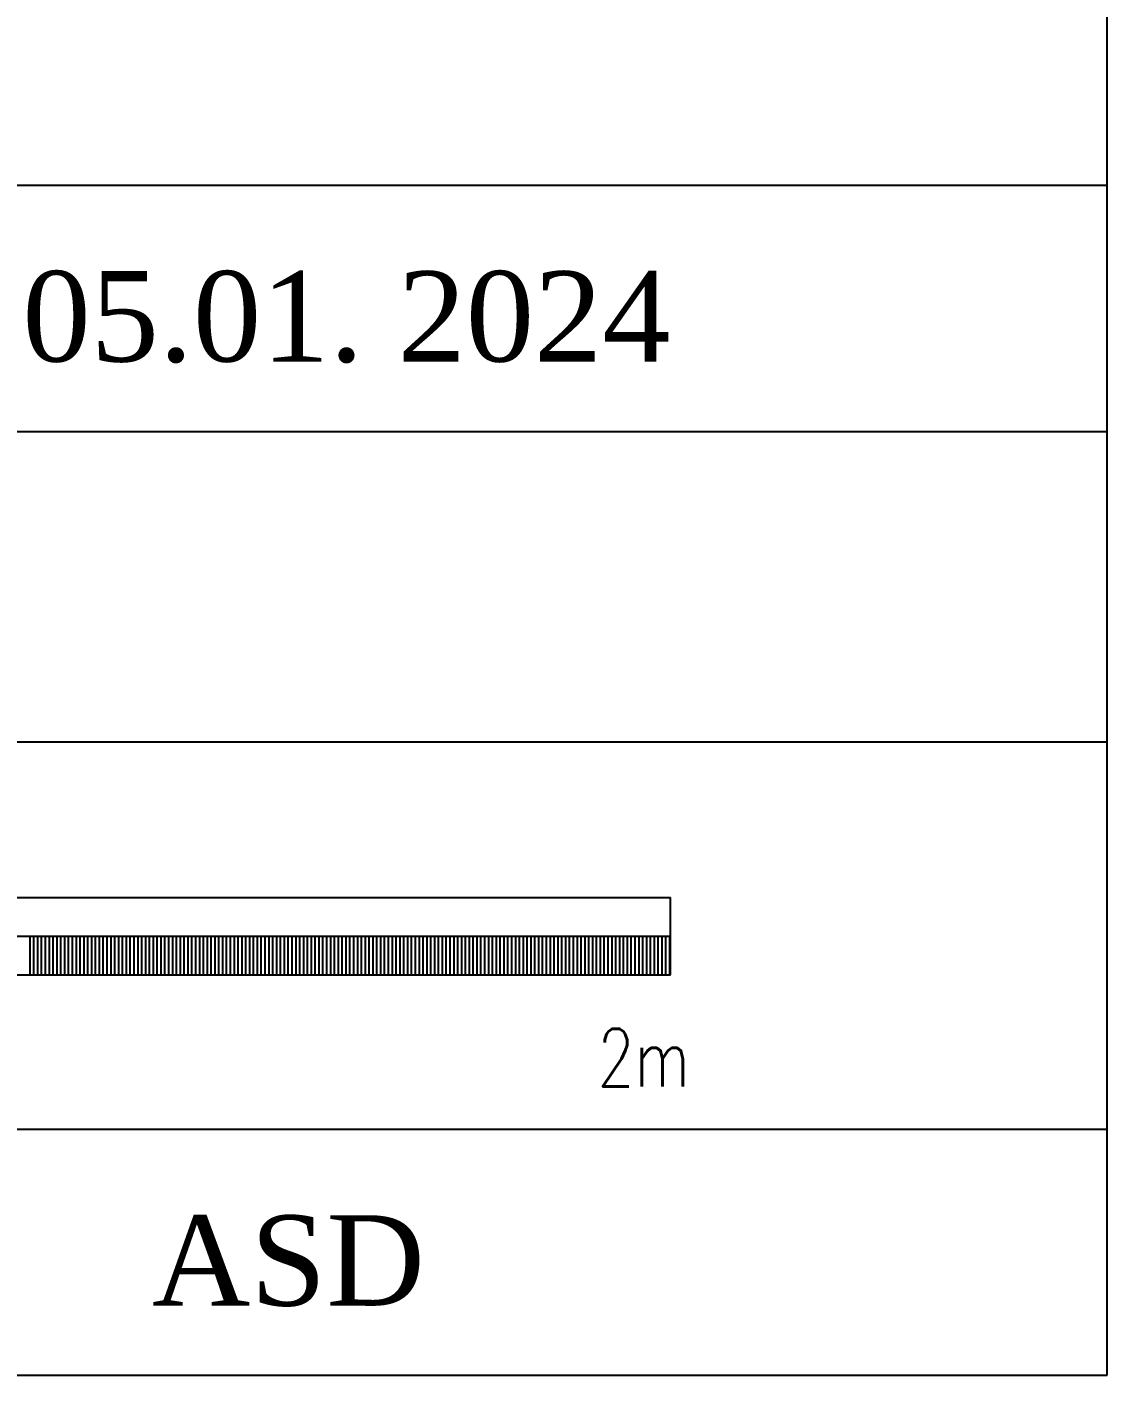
# Model space of a CAD drawing. Extents: x 1878645 to 3043969, y -1160829 to -603973.
# Drawn here: x 2024315 to 2033095, y -986805 to -975850 of the extents above; entities that cross this region are included whole.
import ezdxf

# ---------------------------------------------------------------- set-up
doc = ezdxf.new("R2010")
doc.units = 0
doc.header["$LTSCALE"] = 100
doc.layers.add('BOR', color=100, linetype='Continuous')
doc.layers.add('TITLE', color=7, linetype='Continuous')
doc.styles.add('rs', font='romans.shx')
doc.styles.add('TR', font='times.ttf', dxfattribs={"height": 2.4})

msp = doc.modelspace()

# ---------------------------------------------------------------- linework, layer by layer
at = {"layer": 'BOR'}
for p, q in [((2033095.20164, -986804.68967), (2033095.20164, -874440.01047)), ((2033095.20164, -986804.68967), (2033095.20164, -874440.01047)), ((2000576.0323, -986804.68967), (2033095.20164, -986804.68967)), ((2000576.0323, -986804.68967), (2033095.20164, -986804.68967))]:
    msp.add_line(p, q, dxfattribs=at)
at = {"layer": 'BOR', "lineweight": 25}
msp.add_line((2000576.0323, -977135.56604), (2033095.20164, -977135.56604), dxfattribs=at)
msp.add_line((2000576.0323, -977135.56604), (2033095.20164, -977135.56604), dxfattribs=at)
at = {"layer": 'TITLE', "lineweight": 25, "ltscale": 0.03}
for p, q in [((2000576.0323, -977135.56604), (2033095.20164, -977135.56604)), ((2000576.0323, -977135.56604), (2033095.20164, -977135.56604)), ((2000576.0323, -979136.60356), (2033095.20164, -979136.60356)), ((2000576.0323, -979136.60356), (2033095.20164, -979136.60356)), ((2003863.3299, -981659.43776), (2033095.20164, -981659.43776)), ((2003863.3299, -981659.43776), (2033095.20164, -981659.43776)), ((2000576.0323, -984807.91966), (2033095.20164, -984807.91966)), ((2000576.0323, -984807.91966), (2033095.20164, -984807.91966))]:
    msp.add_line(p, q, dxfattribs=at)
at = {"layer": 'TITLE', "color": 7}
for p, q in [((2010751.22338, -982925.22825, -27019.38835), (2029547.31962, -982925.21109, -27019.38835)), ((2010751.22338, -982925.22825, -27019.38835), (2029547.31962, -982925.21109, -27019.38835)), ((2029547.32019, -983551.74763, -27019.38835), (2029547.31962, -982925.21109, -27019.38835)), ((2029547.32019, -983551.74763, -27019.38835), (2029547.31962, -982925.21109, -27019.38835)), ((2010751.22366, -983238.49652, -27019.38835), (2029547.3199, -983238.47936, -27019.38835)), ((2010751.22366, -983238.49652, -27019.38835), (2029547.3199, -983238.47936, -27019.38835)), ((2024341.00552, -983551.75238, 1801.29256), (2024341.00523, -983238.48411, 1801.29256)), ((2024341.00552, -983551.75238, 1801.29256), (2024341.00523, -983238.48411, 1801.29256)), ((2024372.33235, -983551.75236, 1801.29256), (2024372.33206, -983238.48409, 1801.29256)), ((2024372.33235, -983551.75236, 1801.29256), (2024372.33206, -983238.48409, 1801.29256)), ((2024403.65917, -983551.75233, 1801.29256), (2024403.65889, -983238.48406, 1801.29256)), ((2024403.65917, -983551.75233, 1801.29256), (2024403.65889, -983238.48406, 1801.29256)), ((2024434.986, -983551.7523, 1801.29256), (2024434.98571, -983238.48403, 1801.29256)), ((2024434.986, -983551.7523, 1801.29256), (2024434.98571, -983238.48403, 1801.29256)), ((2024466.31283, -983551.75227, 1801.29256), (2024466.31254, -983238.484, 1801.29256)), ((2024466.31283, -983551.75227, 1801.29256), (2024466.31254, -983238.484, 1801.29256)), ((2024497.63965, -983551.75224, 1801.29256), (2024497.63937, -983238.48397, 1801.29256)), ((2024497.63965, -983551.75224, 1801.29256), (2024497.63937, -983238.48397, 1801.29256)), ((2024528.96648, -983551.75221, 1801.29256), (2024528.96619, -983238.48394, 1801.29256)), ((2024528.96648, -983551.75221, 1801.29256), (2024528.96619, -983238.48394, 1801.29256)), ((2024560.29331, -983551.75218, 1801.29256), (2024560.29302, -983238.48391, 1801.29256)), ((2024560.29331, -983551.75218, 1801.29256), (2024560.29302, -983238.48391, 1801.29256)), ((2024591.62013, -983551.75216, 1801.29256), (2024591.61985, -983238.48389, 1801.29256)), ((2024591.62013, -983551.75216, 1801.29256), (2024591.61985, -983238.48389, 1801.29256)), ((2024622.94696, -983551.75213, 1801.29256), (2024622.94668, -983238.48386, 1801.29256)), ((2024622.94696, -983551.75213, 1801.29256), (2024622.94668, -983238.48386, 1801.29256)), ((2024654.27379, -983551.7521, 1801.29256), (2024654.2735, -983238.48383, 1801.29256)), ((2024654.27379, -983551.7521, 1801.29256), (2024654.2735, -983238.48383, 1801.29256)), ((2024685.60062, -983551.75207, 1801.29256), (2024685.60033, -983238.4838, 1801.29256)), ((2024685.60062, -983551.75207, 1801.29256), (2024685.60033, -983238.4838, 1801.29256)), ((2024716.92744, -983551.75204, 1801.29256), (2024716.92716, -983238.48377, 1801.29256)), ((2024716.92744, -983551.75204, 1801.29256), (2024716.92716, -983238.48377, 1801.29256)), ((2024748.25427, -983551.75201, 1801.29256), (2024748.25398, -983238.48374, 1801.29256)), ((2024748.25427, -983551.75201, 1801.29256), (2024748.25398, -983238.48374, 1801.29256)), ((2024779.5811, -983551.75198, 1801.29256), (2024779.58081, -983238.48371, 1801.29256)), ((2024779.5811, -983551.75198, 1801.29256), (2024779.58081, -983238.48371, 1801.29256)), ((2024810.90792, -983551.75196, 1801.29256), (2024810.90764, -983238.48369, 1801.29256)), ((2024810.90792, -983551.75196, 1801.29256), (2024810.90764, -983238.48369, 1801.29256)), ((2024842.23475, -983551.75193, 1801.29256), (2024842.23447, -983238.48366, 1801.29256)), ((2024842.23475, -983551.75193, 1801.29256), (2024842.23447, -983238.48366, 1801.29256)), ((2024873.56158, -983551.7519, 1801.29256), (2024873.56129, -983238.48363, 1801.29256)), ((2024873.56158, -983551.7519, 1801.29256), (2024873.56129, -983238.48363, 1801.29256)), ((2024904.88841, -983551.75187, 1801.29256), (2024904.88812, -983238.4836, 1801.29256)), ((2024904.88841, -983551.75187, 1801.29256), (2024904.88812, -983238.4836, 1801.29256)), ((2024936.21523, -983551.75184, 1801.29256), (2024936.21495, -983238.48357, 1801.29256)), ((2024936.21523, -983551.75184, 1801.29256), (2024936.21495, -983238.48357, 1801.29256)), ((2024967.54206, -983551.75181, 1801.29256), (2024967.54177, -983238.48354, 1801.29256)), ((2024967.54206, -983551.75181, 1801.29256), (2024967.54177, -983238.48354, 1801.29256)), ((2024998.86889, -983551.75178, 1801.29256), (2024998.8686, -983238.48351, 1801.29256)), ((2024998.86889, -983551.75178, 1801.29256), (2024998.8686, -983238.48351, 1801.29256)), ((2025030.19571, -983551.75176, 1801.29256), (2025030.19543, -983238.48348, 1801.29256)), ((2025030.19571, -983551.75176, 1801.29256), (2025030.19543, -983238.48348, 1801.29256)), ((2025061.52254, -983551.75173, 1801.29256), (2025061.52225, -983238.48346, 1801.29256)), ((2025061.52254, -983551.75173, 1801.29256), (2025061.52225, -983238.48346, 1801.29256)), ((2025092.84937, -983551.7517, 1801.29256), (2025092.84908, -983238.48343, 1801.29256)), ((2025092.84937, -983551.7517, 1801.29256), (2025092.84908, -983238.48343, 1801.29256)), ((2025124.1762, -983551.75167, 1801.29256), (2025124.17591, -983238.4834, 1801.29256)), ((2025124.1762, -983551.75167, 1801.29256), (2025124.17591, -983238.4834, 1801.29256)), ((2025155.50302, -983551.75164, 1801.29256), (2025155.50274, -983238.48337, 1801.29256)), ((2025155.50302, -983551.75164, 1801.29256), (2025155.50274, -983238.48337, 1801.29256)), ((2025186.82985, -983551.75161, 1801.29256), (2025186.82956, -983238.48334, 1801.29256)), ((2025186.82985, -983551.75161, 1801.29256), (2025186.82956, -983238.48334, 1801.29256)), ((2025218.15668, -983551.75158, 1801.29256), (2025218.15639, -983238.48331, 1801.29256)), ((2025218.15668, -983551.75158, 1801.29256), (2025218.15639, -983238.48331, 1801.29256)), ((2025249.4835, -983551.75156, 1801.29256), (2025249.48322, -983238.48328, 1801.29256)), ((2025249.4835, -983551.75156, 1801.29256), (2025249.48322, -983238.48328, 1801.29256)), ((2025280.81033, -983551.75153, 1801.29256), (2025280.81004, -983238.48326, 1801.29256)), ((2025280.81033, -983551.75153, 1801.29256), (2025280.81004, -983238.48326, 1801.29256)), ((2025312.13716, -983551.7515, 1801.29256), (2025312.13687, -983238.48323, 1801.29256)), ((2025312.13716, -983551.7515, 1801.29256), (2025312.13687, -983238.48323, 1801.29256)), ((2025343.46398, -983551.75147, 1801.29256), (2025343.4637, -983238.4832, 1801.29256)), ((2025343.46398, -983551.75147, 1801.29256), (2025343.4637, -983238.4832, 1801.29256)), ((2025374.79081, -983551.75144, 1801.29256), (2025374.79053, -983238.48317, 1801.29256)), ((2025374.79081, -983551.75144, 1801.29256), (2025374.79053, -983238.48317, 1801.29256)), ((2025406.11764, -983551.75141, 1801.29256), (2025406.11735, -983238.48314, 1801.29256)), ((2025406.11764, -983551.75141, 1801.29256), (2025406.11735, -983238.48314, 1801.29256)), ((2025437.44447, -983551.75138, 1801.29256), (2025437.44418, -983238.48311, 1801.29256)), ((2025437.44447, -983551.75138, 1801.29256), (2025437.44418, -983238.48311, 1801.29256)), ((2025468.77129, -983551.75136, 1801.29256), (2025468.77101, -983238.48308, 1801.29256)), ((2025468.77129, -983551.75136, 1801.29256), (2025468.77101, -983238.48308, 1801.29256)), ((2025500.09812, -983551.75133, 1801.29256), (2025500.09783, -983238.48306, 1801.29256)), ((2025500.09812, -983551.75133, 1801.29256), (2025500.09783, -983238.48306, 1801.29256)), ((2025531.42495, -983551.7513, 1801.29256), (2025531.42466, -983238.48303, 1801.29256)), ((2025531.42495, -983551.7513, 1801.29256), (2025531.42466, -983238.48303, 1801.29256)), ((2025562.75177, -983551.75127, 1801.29256), (2025562.75149, -983238.483, 1801.29256)), ((2025562.75177, -983551.75127, 1801.29256), (2025562.75149, -983238.483, 1801.29256)), ((2025594.0786, -983551.75124, 1801.29256), (2025594.07832, -983238.48297, 1801.29256)), ((2025594.0786, -983551.75124, 1801.29256), (2025594.07832, -983238.48297, 1801.29256)), ((2025625.40543, -983551.75121, 1801.29256), (2025625.40514, -983238.48294, 1801.29256)), ((2025625.40543, -983551.75121, 1801.29256), (2025625.40514, -983238.48294, 1801.29256)), ((2025656.73226, -983551.75118, 1801.29256), (2025656.73197, -983238.48291, 1801.29256)), ((2025656.73226, -983551.75118, 1801.29256), (2025656.73197, -983238.48291, 1801.29256)), ((2025688.05908, -983551.75115, 1801.29256), (2025688.0588, -983238.48288, 1801.29256)), ((2025688.05908, -983551.75115, 1801.29256), (2025688.0588, -983238.48288, 1801.29256)), ((2025719.38591, -983551.75113, 1801.29256), (2025719.38562, -983238.48286, 1801.29256)), ((2025719.38591, -983551.75113, 1801.29256), (2025719.38562, -983238.48286, 1801.29256)), ((2025750.71274, -983551.7511, 1801.29256), (2025750.71245, -983238.48283, 1801.29256)), ((2025750.71274, -983551.7511, 1801.29256), (2025750.71245, -983238.48283, 1801.29256)), ((2025782.03956, -983551.75107, 1801.29256), (2025782.03928, -983238.4828, 1801.29256)), ((2025782.03956, -983551.75107, 1801.29256), (2025782.03928, -983238.4828, 1801.29256)), ((2025813.36639, -983551.75104, 1801.29256), (2025813.3661, -983238.48277, 1801.29256)), ((2025813.36639, -983551.75104, 1801.29256), (2025813.3661, -983238.48277, 1801.29256)), ((2025844.69322, -983551.75101, 1801.29256), (2025844.69293, -983238.48274, 1801.29256)), ((2025844.69322, -983551.75101, 1801.29256), (2025844.69293, -983238.48274, 1801.29256)), ((2025876.02004, -983551.75098, 1801.29256), (2025876.01976, -983238.48271, 1801.29256)), ((2025876.02004, -983551.75098, 1801.29256), (2025876.01976, -983238.48271, 1801.29256)), ((2025907.34687, -983551.75095, 1801.29256), (2025907.34659, -983238.48268, 1801.29256)), ((2025907.34687, -983551.75095, 1801.29256), (2025907.34659, -983238.48268, 1801.29256)), ((2025938.6737, -983551.75093, 1801.29256), (2025938.67341, -983238.48266, 1801.29256)), ((2025938.6737, -983551.75093, 1801.29256), (2025938.67341, -983238.48266, 1801.29256)), ((2025970.00053, -983551.7509, 1801.29256), (2025970.00024, -983238.48263, 1801.29256)), ((2025970.00053, -983551.7509, 1801.29256), (2025970.00024, -983238.48263, 1801.29256)), ((2026001.32735, -983551.75087, 1801.29256), (2026001.32707, -983238.4826, 1801.29256)), ((2026001.32735, -983551.75087, 1801.29256), (2026001.32707, -983238.4826, 1801.29256)), ((2026032.65418, -983551.75084, 1801.29256), (2026032.65389, -983238.48257, 1801.29256)), ((2026032.65418, -983551.75084, 1801.29256), (2026032.65389, -983238.48257, 1801.29256)), ((2026063.98101, -983551.75081, 1801.29256), (2026063.98072, -983238.48254, 1801.29256)), ((2026063.98101, -983551.75081, 1801.29256), (2026063.98072, -983238.48254, 1801.29256)), ((2026095.30783, -983551.75078, 1801.29256), (2026095.30755, -983238.48251, 1801.29256)), ((2026095.30783, -983551.75078, 1801.29256), (2026095.30755, -983238.48251, 1801.29256)), ((2026126.63466, -983551.75075, 1801.29256), (2026126.63438, -983238.48248, 1801.29256)), ((2026126.63466, -983551.75075, 1801.29256), (2026126.63438, -983238.48248, 1801.29256)), ((2026157.96149, -983551.75073, 1801.29256), (2026157.9612, -983238.48245, 1801.29256)), ((2026157.96149, -983551.75073, 1801.29256), (2026157.9612, -983238.48245, 1801.29256)), ((2026189.28832, -983551.7507, 1801.29256), (2026189.28803, -983238.48243, 1801.29256)), ((2026189.28832, -983551.7507, 1801.29256), (2026189.28803, -983238.48243, 1801.29256)), ((2026220.61514, -983551.75067, 1801.29256), (2026220.61486, -983238.4824, 1801.29256)), ((2026220.61514, -983551.75067, 1801.29256), (2026220.61486, -983238.4824, 1801.29256)), ((2026251.94197, -983551.75064, 1801.29256), (2026251.94168, -983238.48237, 1801.29256)), ((2026251.94197, -983551.75064, 1801.29256), (2026251.94168, -983238.48237, 1801.29256)), ((2026283.2688, -983551.75061, 1801.29256), (2026283.26851, -983238.48234, 1801.29256)), ((2026283.2688, -983551.75061, 1801.29256), (2026283.26851, -983238.48234, 1801.29256)), ((2026314.59562, -983551.75058, 1801.29256), (2026314.59534, -983238.48231, 1801.29256)), ((2026314.59562, -983551.75058, 1801.29256), (2026314.59534, -983238.48231, 1801.29256)), ((2026345.92245, -983551.75055, 1801.29256), (2026345.92216, -983238.48228, 1801.29256)), ((2026345.92245, -983551.75055, 1801.29256), (2026345.92216, -983238.48228, 1801.29256)), ((2026377.24928, -983551.75053, 1801.29256), (2026377.24899, -983238.48225, 1801.29256)), ((2026377.24928, -983551.75053, 1801.29256), (2026377.24899, -983238.48225, 1801.29256)), ((2026408.57611, -983551.7505, 1801.29256), (2026408.57582, -983238.48223, 1801.29256)), ((2026408.57611, -983551.7505, 1801.29256), (2026408.57582, -983238.48223, 1801.29256)), ((2026439.90293, -983551.75047, 1801.29256), (2026439.90265, -983238.4822, 1801.29256)), ((2026439.90293, -983551.75047, 1801.29256), (2026439.90265, -983238.4822, 1801.29256)), ((2026471.22976, -983551.75044, 1801.29256), (2026471.22947, -983238.48217, 1801.29256)), ((2026471.22976, -983551.75044, 1801.29256), (2026471.22947, -983238.48217, 1801.29256)), ((2026502.55659, -983551.75041, 1801.29256), (2026502.5563, -983238.48214, 1801.29256)), ((2026502.55659, -983551.75041, 1801.29256), (2026502.5563, -983238.48214, 1801.29256)), ((2026533.88341, -983551.75038, 1801.29256), (2026533.88313, -983238.48211, 1801.29256)), ((2026533.88341, -983551.75038, 1801.29256), (2026533.88313, -983238.48211, 1801.29256)), ((2026565.21024, -983551.75035, 1801.29256), (2026565.20995, -983238.48208, 1801.29256)), ((2026565.21024, -983551.75035, 1801.29256), (2026565.20995, -983238.48208, 1801.29256)), ((2026596.53707, -983551.75033, 1801.29256), (2026596.53678, -983238.48205, 1801.29256)), ((2026596.53707, -983551.75033, 1801.29256), (2026596.53678, -983238.48205, 1801.29256)), ((2026627.86389, -983551.7503, 1801.29256), (2026627.86361, -983238.48203, 1801.29256)), ((2026627.86389, -983551.7503, 1801.29256), (2026627.86361, -983238.48203, 1801.29256)), ((2026659.19072, -983551.75027, 1801.29256), (2026659.19044, -983238.482, 1801.29256)), ((2026659.19072, -983551.75027, 1801.29256), (2026659.19044, -983238.482, 1801.29256)), ((2026690.51755, -983551.75024, 1801.29256), (2026690.51726, -983238.48197, 1801.29256)), ((2026690.51755, -983551.75024, 1801.29256), (2026690.51726, -983238.48197, 1801.29256)), ((2026721.84438, -983551.75021, 1801.29256), (2026721.84409, -983238.48194, 1801.29256)), ((2026721.84438, -983551.75021, 1801.29256), (2026721.84409, -983238.48194, 1801.29256)), ((2026753.1712, -983551.75018, 1801.29256), (2026753.17092, -983238.48191, 1801.29256)), ((2026753.1712, -983551.75018, 1801.29256), (2026753.17092, -983238.48191, 1801.29256)), ((2026784.49803, -983551.75015, 1801.29256), (2026784.49774, -983238.48188, 1801.29256)), ((2026784.49803, -983551.75015, 1801.29256), (2026784.49774, -983238.48188, 1801.29256)), ((2026815.82486, -983551.75013, 1801.29256), (2026815.82457, -983238.48185, 1801.29256)), ((2026815.82486, -983551.75013, 1801.29256), (2026815.82457, -983238.48185, 1801.29256)), ((2026847.15168, -983551.7501, 1801.29256), (2026847.1514, -983238.48183, 1801.29256)), ((2026847.15168, -983551.7501, 1801.29256), (2026847.1514, -983238.48183, 1801.29256)), ((2026878.47851, -983551.75007, 1801.29256), (2026878.47823, -983238.4818, 1801.29256)), ((2026878.47851, -983551.75007, 1801.29256), (2026878.47823, -983238.4818, 1801.29256)), ((2026909.80534, -983551.75004, 1801.29256), (2026909.80505, -983238.48177, 1801.29256)), ((2026909.80534, -983551.75004, 1801.29256), (2026909.80505, -983238.48177, 1801.29256)), ((2026941.13217, -983551.75001, 1801.29256), (2026941.13188, -983238.48174, 1801.29256)), ((2026941.13217, -983551.75001, 1801.29256), (2026941.13188, -983238.48174, 1801.29256)), ((2026972.45899, -983551.74998, 1801.29256), (2026972.45871, -983238.48171, 1801.29256)), ((2026972.45899, -983551.74998, 1801.29256), (2026972.45871, -983238.48171, 1801.29256)), ((2027003.78582, -983551.74995, 1801.29256), (2027003.78553, -983238.48168, 1801.29256)), ((2027003.78582, -983551.74995, 1801.29256), (2027003.78553, -983238.48168, 1801.29256)), ((2027035.11265, -983551.74992, 1801.29256), (2027035.11236, -983238.48165, 1801.29256)), ((2027035.11265, -983551.74992, 1801.29256), (2027035.11236, -983238.48165, 1801.29256)), ((2027066.43947, -983551.7499, 1801.29256), (2027066.43919, -983238.48163, 1801.29256)), ((2027066.43947, -983551.7499, 1801.29256), (2027066.43919, -983238.48163, 1801.29256)), ((2027097.7663, -983551.74987, 1801.29256), (2027097.76601, -983238.4816, 1801.29256)), ((2027097.7663, -983551.74987, 1801.29256), (2027097.76601, -983238.4816, 1801.29256)), ((2027129.09313, -983551.74984, 1801.29256), (2027129.09284, -983238.48157, 1801.29256)), ((2027129.09313, -983551.74984, 1801.29256), (2027129.09284, -983238.48157, 1801.29256)), ((2027160.41995, -983551.74981, 1801.29256), (2027160.41967, -983238.48154, 1801.29256)), ((2027160.41995, -983551.74981, 1801.29256), (2027160.41967, -983238.48154, 1801.29256)), ((2027191.74678, -983551.74978, 1801.29256), (2027191.7465, -983238.48151, 1801.29256)), ((2027191.74678, -983551.74978, 1801.29256), (2027191.7465, -983238.48151, 1801.29256)), ((2027223.07361, -983551.74975, 1801.29256), (2027223.07332, -983238.48148, 1801.29256)), ((2027223.07361, -983551.74975, 1801.29256), (2027223.07332, -983238.48148, 1801.29256)), ((2027254.40044, -983551.74972, 1801.29256), (2027254.40015, -983238.48145, 1801.29256)), ((2027254.40044, -983551.74972, 1801.29256), (2027254.40015, -983238.48145, 1801.29256)), ((2027285.72726, -983551.7497, 1801.29256), (2027285.72698, -983238.48143, 1801.29256)), ((2027285.72726, -983551.7497, 1801.29256), (2027285.72698, -983238.48143, 1801.29256)), ((2027317.05409, -983551.74967, 1801.29256), (2027317.0538, -983238.4814, 1801.29256)), ((2027317.05409, -983551.74967, 1801.29256), (2027317.0538, -983238.4814, 1801.29256)), ((2027348.38092, -983551.74964, 1801.29256), (2027348.38063, -983238.48137, 1801.29256)), ((2027348.38092, -983551.74964, 1801.29256), (2027348.38063, -983238.48137, 1801.29256)), ((2027379.70774, -983551.74961, 1801.29256), (2027379.70746, -983238.48134, 1801.29256)), ((2027379.70774, -983551.74961, 1801.29256), (2027379.70746, -983238.48134, 1801.29256)), ((2027411.03457, -983551.74958, 1801.29256), (2027411.03429, -983238.48131, 1801.29256)), ((2027411.03457, -983551.74958, 1801.29256), (2027411.03429, -983238.48131, 1801.29256)), ((2027442.3614, -983551.74955, 1801.29256), (2027442.36111, -983238.48128, 1801.29256)), ((2027442.3614, -983551.74955, 1801.29256), (2027442.36111, -983238.48128, 1801.29256)), ((2027473.68823, -983551.74952, 1801.29256), (2027473.68794, -983238.48125, 1801.29256)), ((2027473.68823, -983551.74952, 1801.29256), (2027473.68794, -983238.48125, 1801.29256)), ((2027505.01505, -983551.7495, 1801.29256), (2027505.01477, -983238.48123, 1801.29256)), ((2027505.01505, -983551.7495, 1801.29256), (2027505.01477, -983238.48123, 1801.29256)), ((2027536.34188, -983551.74947, 1801.29256), (2027536.34159, -983238.4812, 1801.29256)), ((2027536.34188, -983551.74947, 1801.29256), (2027536.34159, -983238.4812, 1801.29256)), ((2027567.66871, -983551.74944, 1801.29256), (2027567.66842, -983238.48117, 1801.29256)), ((2027567.66871, -983551.74944, 1801.29256), (2027567.66842, -983238.48117, 1801.29256)), ((2027598.99553, -983551.74941, 1801.29256), (2027598.99525, -983238.48114, 1801.29256)), ((2027598.99553, -983551.74941, 1801.29256), (2027598.99525, -983238.48114, 1801.29256)), ((2027630.32236, -983551.74938, 1801.29256), (2027630.32207, -983238.48111, 1801.29256)), ((2027630.32236, -983551.74938, 1801.29256), (2027630.32207, -983238.48111, 1801.29256)), ((2027661.64919, -983551.74935, 1801.29256), (2027661.6489, -983238.48108, 1801.29256)), ((2027661.64919, -983551.74935, 1801.29256), (2027661.6489, -983238.48108, 1801.29256)), ((2027692.97602, -983551.74932, 1801.29256), (2027692.97573, -983238.48105, 1801.29256)), ((2027692.97602, -983551.74932, 1801.29256), (2027692.97573, -983238.48105, 1801.29256)), ((2027724.30284, -983551.7493, 1801.29256), (2027724.30256, -983238.48102, 1801.29256)), ((2027724.30284, -983551.7493, 1801.29256), (2027724.30256, -983238.48102, 1801.29256)), ((2027755.62967, -983551.74927, 1801.29256), (2027755.62938, -983238.481, 1801.29256)), ((2027755.62967, -983551.74927, 1801.29256), (2027755.62938, -983238.481, 1801.29256)), ((2027786.9565, -983551.74924, 1801.29256), (2027786.95621, -983238.48097, 1801.29256)), ((2027786.9565, -983551.74924, 1801.29256), (2027786.95621, -983238.48097, 1801.29256)), ((2027818.28332, -983551.74921, 1801.29256), (2027818.28304, -983238.48094, 1801.29256)), ((2027818.28332, -983551.74921, 1801.29256), (2027818.28304, -983238.48094, 1801.29256)), ((2027849.61015, -983551.74918, 1801.29256), (2027849.60986, -983238.48091, 1801.29256)), ((2027849.61015, -983551.74918, 1801.29256), (2027849.60986, -983238.48091, 1801.29256)), ((2027880.93698, -983551.74915, 1801.29256), (2027880.93669, -983238.48088, 1801.29256)), ((2027880.93698, -983551.74915, 1801.29256), (2027880.93669, -983238.48088, 1801.29256)), ((2027912.2638, -983551.74912, 1801.29256), (2027912.26352, -983238.48085, 1801.29256)), ((2027912.2638, -983551.74912, 1801.29256), (2027912.26352, -983238.48085, 1801.29256)), ((2027943.59063, -983551.7491, 1801.29256), (2027943.59035, -983238.48082, 1801.29256)), ((2027943.59063, -983551.7491, 1801.29256), (2027943.59035, -983238.48082, 1801.29256)), ((2027974.91746, -983551.74907, 1801.29256), (2027974.91717, -983238.4808, 1801.29256)), ((2027974.91746, -983551.74907, 1801.29256), (2027974.91717, -983238.4808, 1801.29256)), ((2028006.24429, -983551.74904, 1801.29256), (2028006.244, -983238.48077, 1801.29256)), ((2028006.24429, -983551.74904, 1801.29256), (2028006.244, -983238.48077, 1801.29256)), ((2028037.57111, -983551.74901, 1801.29256), (2028037.57083, -983238.48074, 1801.29256)), ((2028037.57111, -983551.74901, 1801.29256), (2028037.57083, -983238.48074, 1801.29256)), ((2028068.89794, -983551.74898, 1801.29256), (2028068.89765, -983238.48071, 1801.29256)), ((2028068.89794, -983551.74898, 1801.29256), (2028068.89765, -983238.48071, 1801.29256)), ((2028100.22477, -983551.74895, 1801.29256), (2028100.22448, -983238.48068, 1801.29256)), ((2028100.22477, -983551.74895, 1801.29256), (2028100.22448, -983238.48068, 1801.29256)), ((2028131.55159, -983551.74892, 1801.29256), (2028131.55131, -983238.48065, 1801.29256)), ((2028131.55159, -983551.74892, 1801.29256), (2028131.55131, -983238.48065, 1801.29256)), ((2028162.87842, -983551.7489, 1801.29256), (2028162.87814, -983238.48062, 1801.29256)), ((2028162.87842, -983551.7489, 1801.29256), (2028162.87814, -983238.48062, 1801.29256)), ((2028194.20525, -983551.74887, 1801.29256), (2028194.20496, -983238.4806, 1801.29256)), ((2028194.20525, -983551.74887, 1801.29256), (2028194.20496, -983238.4806, 1801.29256)), ((2028225.53208, -983551.74884, 1801.29256), (2028225.53179, -983238.48057, 1801.29256)), ((2028225.53208, -983551.74884, 1801.29256), (2028225.53179, -983238.48057, 1801.29256)), ((2028256.8589, -983551.74881, 1801.29256), (2028256.85862, -983238.48054, 1801.29256)), ((2028256.8589, -983551.74881, 1801.29256), (2028256.85862, -983238.48054, 1801.29256)), ((2028288.18573, -983551.74878, 1801.29256), (2028288.18544, -983238.48051, 1801.29256)), ((2028288.18573, -983551.74878, 1801.29256), (2028288.18544, -983238.48051, 1801.29256)), ((2028319.51256, -983551.74875, 1801.29256), (2028319.51227, -983238.48048, 1801.29256)), ((2028319.51256, -983551.74875, 1801.29256), (2028319.51227, -983238.48048, 1801.29256)), ((2028350.83938, -983551.74872, 1801.29256), (2028350.8391, -983238.48045, 1801.29256)), ((2028350.83938, -983551.74872, 1801.29256), (2028350.8391, -983238.48045, 1801.29256)), ((2028382.16621, -983551.74869, 1801.29256), (2028382.16592, -983238.48042, 1801.29256)), ((2028382.16621, -983551.74869, 1801.29256), (2028382.16592, -983238.48042, 1801.29256)), ((2028413.49304, -983551.74867, 1801.29256), (2028413.49275, -983238.4804, 1801.29256)), ((2028413.49304, -983551.74867, 1801.29256), (2028413.49275, -983238.4804, 1801.29256)), ((2028444.81986, -983551.74864, 1801.29256), (2028444.81958, -983238.48037, 1801.29256)), ((2028444.81986, -983551.74864, 1801.29256), (2028444.81958, -983238.48037, 1801.29256)), ((2028476.14669, -983551.74861, 1801.29256), (2028476.14641, -983238.48034, 1801.29256)), ((2028476.14669, -983551.74861, 1801.29256), (2028476.14641, -983238.48034, 1801.29256)), ((2028507.47352, -983551.74858, 1801.29256), (2028507.47323, -983238.48031, 1801.29256)), ((2028507.47352, -983551.74858, 1801.29256), (2028507.47323, -983238.48031, 1801.29256)), ((2028538.80035, -983551.74855, 1801.29256), (2028538.80006, -983238.48028, 1801.29256)), ((2028538.80035, -983551.74855, 1801.29256), (2028538.80006, -983238.48028, 1801.29256)), ((2028570.12717, -983551.74852, 1801.29256), (2028570.12689, -983238.48025, 1801.29256)), ((2028570.12717, -983551.74852, 1801.29256), (2028570.12689, -983238.48025, 1801.29256)), ((2028601.454, -983551.74849, 1801.29256), (2028601.45371, -983238.48022, 1801.29256)), ((2028601.454, -983551.74849, 1801.29256), (2028601.45371, -983238.48022, 1801.29256)), ((2028632.78083, -983551.74847, 1801.29256), (2028632.78054, -983238.4802, 1801.29256)), ((2028632.78083, -983551.74847, 1801.29256), (2028632.78054, -983238.4802, 1801.29256)), ((2028664.10765, -983551.74844, 1801.29256), (2028664.10737, -983238.48017, 1801.29256)), ((2028664.10765, -983551.74844, 1801.29256), (2028664.10737, -983238.48017, 1801.29256)), ((2028695.43448, -983551.74841, 1801.29256), (2028695.4342, -983238.48014, 1801.29256)), ((2028695.43448, -983551.74841, 1801.29256), (2028695.4342, -983238.48014, 1801.29256)), ((2028726.76131, -983551.74838, 1801.29256), (2028726.76102, -983238.48011, 1801.29256)), ((2028726.76131, -983551.74838, 1801.29256), (2028726.76102, -983238.48011, 1801.29256)), ((2028758.08814, -983551.74835, 1801.29256), (2028758.08785, -983238.48008, 1801.29256)), ((2028758.08814, -983551.74835, 1801.29256), (2028758.08785, -983238.48008, 1801.29256)), ((2028789.41496, -983551.74832, 1801.29256), (2028789.41468, -983238.48005, 1801.29256)), ((2028789.41496, -983551.74832, 1801.29256), (2028789.41468, -983238.48005, 1801.29256)), ((2028820.74179, -983551.74829, 1801.29256), (2028820.7415, -983238.48002, 1801.29256)), ((2028820.74179, -983551.74829, 1801.29256), (2028820.7415, -983238.48002, 1801.29256)), ((2028852.06862, -983551.74827, 1801.29256), (2028852.06833, -983238.48, 1801.29256)), ((2028852.06862, -983551.74827, 1801.29256), (2028852.06833, -983238.48, 1801.29256)), ((2028883.39544, -983551.74824, 1801.29256), (2028883.39516, -983238.47997, 1801.29256)), ((2028883.39544, -983551.74824, 1801.29256), (2028883.39516, -983238.47997, 1801.29256)), ((2028914.72227, -983551.74821, 1801.29256), (2028914.72198, -983238.47994, 1801.29256)), ((2028914.72227, -983551.74821, 1801.29256), (2028914.72198, -983238.47994, 1801.29256)), ((2028946.0491, -983551.74818, 1801.29256), (2028946.04881, -983238.47991, 1801.29256)), ((2028946.0491, -983551.74818, 1801.29256), (2028946.04881, -983238.47991, 1801.29256)), ((2028977.37593, -983551.74815, 1801.29256), (2028977.37564, -983238.47988, 1801.29256)), ((2028977.37593, -983551.74815, 1801.29256), (2028977.37564, -983238.47988, 1801.29256)), ((2029008.70275, -983551.74812, 1801.29256), (2029008.70247, -983238.47985, 1801.29256)), ((2029008.70275, -983551.74812, 1801.29256), (2029008.70247, -983238.47985, 1801.29256)), ((2029040.02958, -983551.74809, 1801.29256), (2029040.02929, -983238.47982, 1801.29256)), ((2029040.02958, -983551.74809, 1801.29256), (2029040.02929, -983238.47982, 1801.29256)), ((2029071.35641, -983551.74807, 1801.29256), (2029071.35612, -983238.47979, 1801.29256)), ((2029071.35641, -983551.74807, 1801.29256), (2029071.35612, -983238.47979, 1801.29256)), ((2029102.68323, -983551.74804, 1801.29256), (2029102.68295, -983238.47977, 1801.29256)), ((2029102.68323, -983551.74804, 1801.29256), (2029102.68295, -983238.47977, 1801.29256)), ((2029134.01006, -983551.74801, 1801.29256), (2029134.00977, -983238.47974, 1801.29256)), ((2029134.01006, -983551.74801, 1801.29256), (2029134.00977, -983238.47974, 1801.29256)), ((2029165.33689, -983551.74798, 1801.29256), (2029165.3366, -983238.47971, 1801.29256)), ((2029165.33689, -983551.74798, 1801.29256), (2029165.3366, -983238.47971, 1801.29256)), ((2029196.66371, -983551.74795, 1801.29256), (2029196.66343, -983238.47968, 1801.29256)), ((2029196.66371, -983551.74795, 1801.29256), (2029196.66343, -983238.47968, 1801.29256)), ((2029227.99054, -983551.74792, 1801.29256), (2029227.99026, -983238.47965, 1801.29256)), ((2029227.99054, -983551.74792, 1801.29256), (2029227.99026, -983238.47965, 1801.29256)), ((2029259.31737, -983551.74789, 1801.29256), (2029259.31708, -983238.47962, 1801.29256)), ((2029259.31737, -983551.74789, 1801.29256), (2029259.31708, -983238.47962, 1801.29256)), ((2029290.6442, -983551.74787, 1801.29256), (2029290.64391, -983238.47959, 1801.29256)), ((2029290.6442, -983551.74787, 1801.29256), (2029290.64391, -983238.47959, 1801.29256)), ((2029321.97102, -983551.74784, 1801.29256), (2029321.97074, -983238.47957, 1801.29256)), ((2029321.97102, -983551.74784, 1801.29256), (2029321.97074, -983238.47957, 1801.29256)), ((2029353.29785, -983551.74781, 1801.29256), (2029353.29756, -983238.47954, 1801.29256)), ((2029353.29785, -983551.74781, 1801.29256), (2029353.29756, -983238.47954, 1801.29256)), ((2029384.62468, -983551.74778, 1801.29256), (2029384.62439, -983238.47951, 1801.29256)), ((2029384.62468, -983551.74778, 1801.29256), (2029384.62439, -983238.47951, 1801.29256)), ((2029415.9515, -983551.74775, 1801.29256), (2029415.95122, -983238.47948, 1801.29256)), ((2029415.9515, -983551.74775, 1801.29256), (2029415.95122, -983238.47948, 1801.29256)), ((2029447.27833, -983551.74772, 1801.29256), (2029447.27805, -983238.47945, 1801.29256)), ((2029447.27833, -983551.74772, 1801.29256), (2029447.27805, -983238.47945, 1801.29256)), ((2029478.60516, -983551.74769, 1801.29256), (2029478.60487, -983238.47942, 1801.29256)), ((2029478.60516, -983551.74769, 1801.29256), (2029478.60487, -983238.47942, 1801.29256)), ((2029509.93198, -983551.74767, 1801.29256), (2029509.9317, -983238.47939, 1801.29256)), ((2029509.93198, -983551.74767, 1801.29256), (2029509.9317, -983238.47939, 1801.29256)), ((2029541.25881, -983551.74764, 1801.29256), (2029541.25853, -983238.47937, 1801.29256)), ((2029541.25881, -983551.74764, 1801.29256), (2029541.25853, -983238.47937, 1801.29256)), ((2010751.22395, -983551.76479, -27019.38835), (2029547.32019, -983551.74763, -27019.38835)), ((2010751.22395, -983551.76479, -27019.38835), (2029547.32019, -983551.74763, -27019.38835))]:
    msp.add_line(p, q, dxfattribs=at)

# ---------------------------------------------------------------- texts
at = {"layer": 'TITLE', "color": 210, "style": 'TR'}
for s, height, p in [('05.01. 2024', 734.2225095, (2024278.96994, -978568.32176)), ('05.01. 2024', 734.2225095, (2024278.96994, -978568.32176)), ('ASD', 734.222509, (2025331.05969, -986240.67538)), ('ASD', 734.222509, (2025331.05969, -986240.67538))]:
    msp.add_text(s, height=height, dxfattribs=at).set_placement(p)
at = {"layer": 'TITLE', "color": 210, "style": 'rs', "width": 0.75}
msp.add_text('2m', height=469.902406, dxfattribs=at).set_placement((2028952.04778, -984459.82117, -27019.38835))
msp.add_text('2m', height=469.902406, dxfattribs=at).set_placement((2028952.04778, -984459.82117, -27019.38835))

doc.saveas('drawing.dxf')
